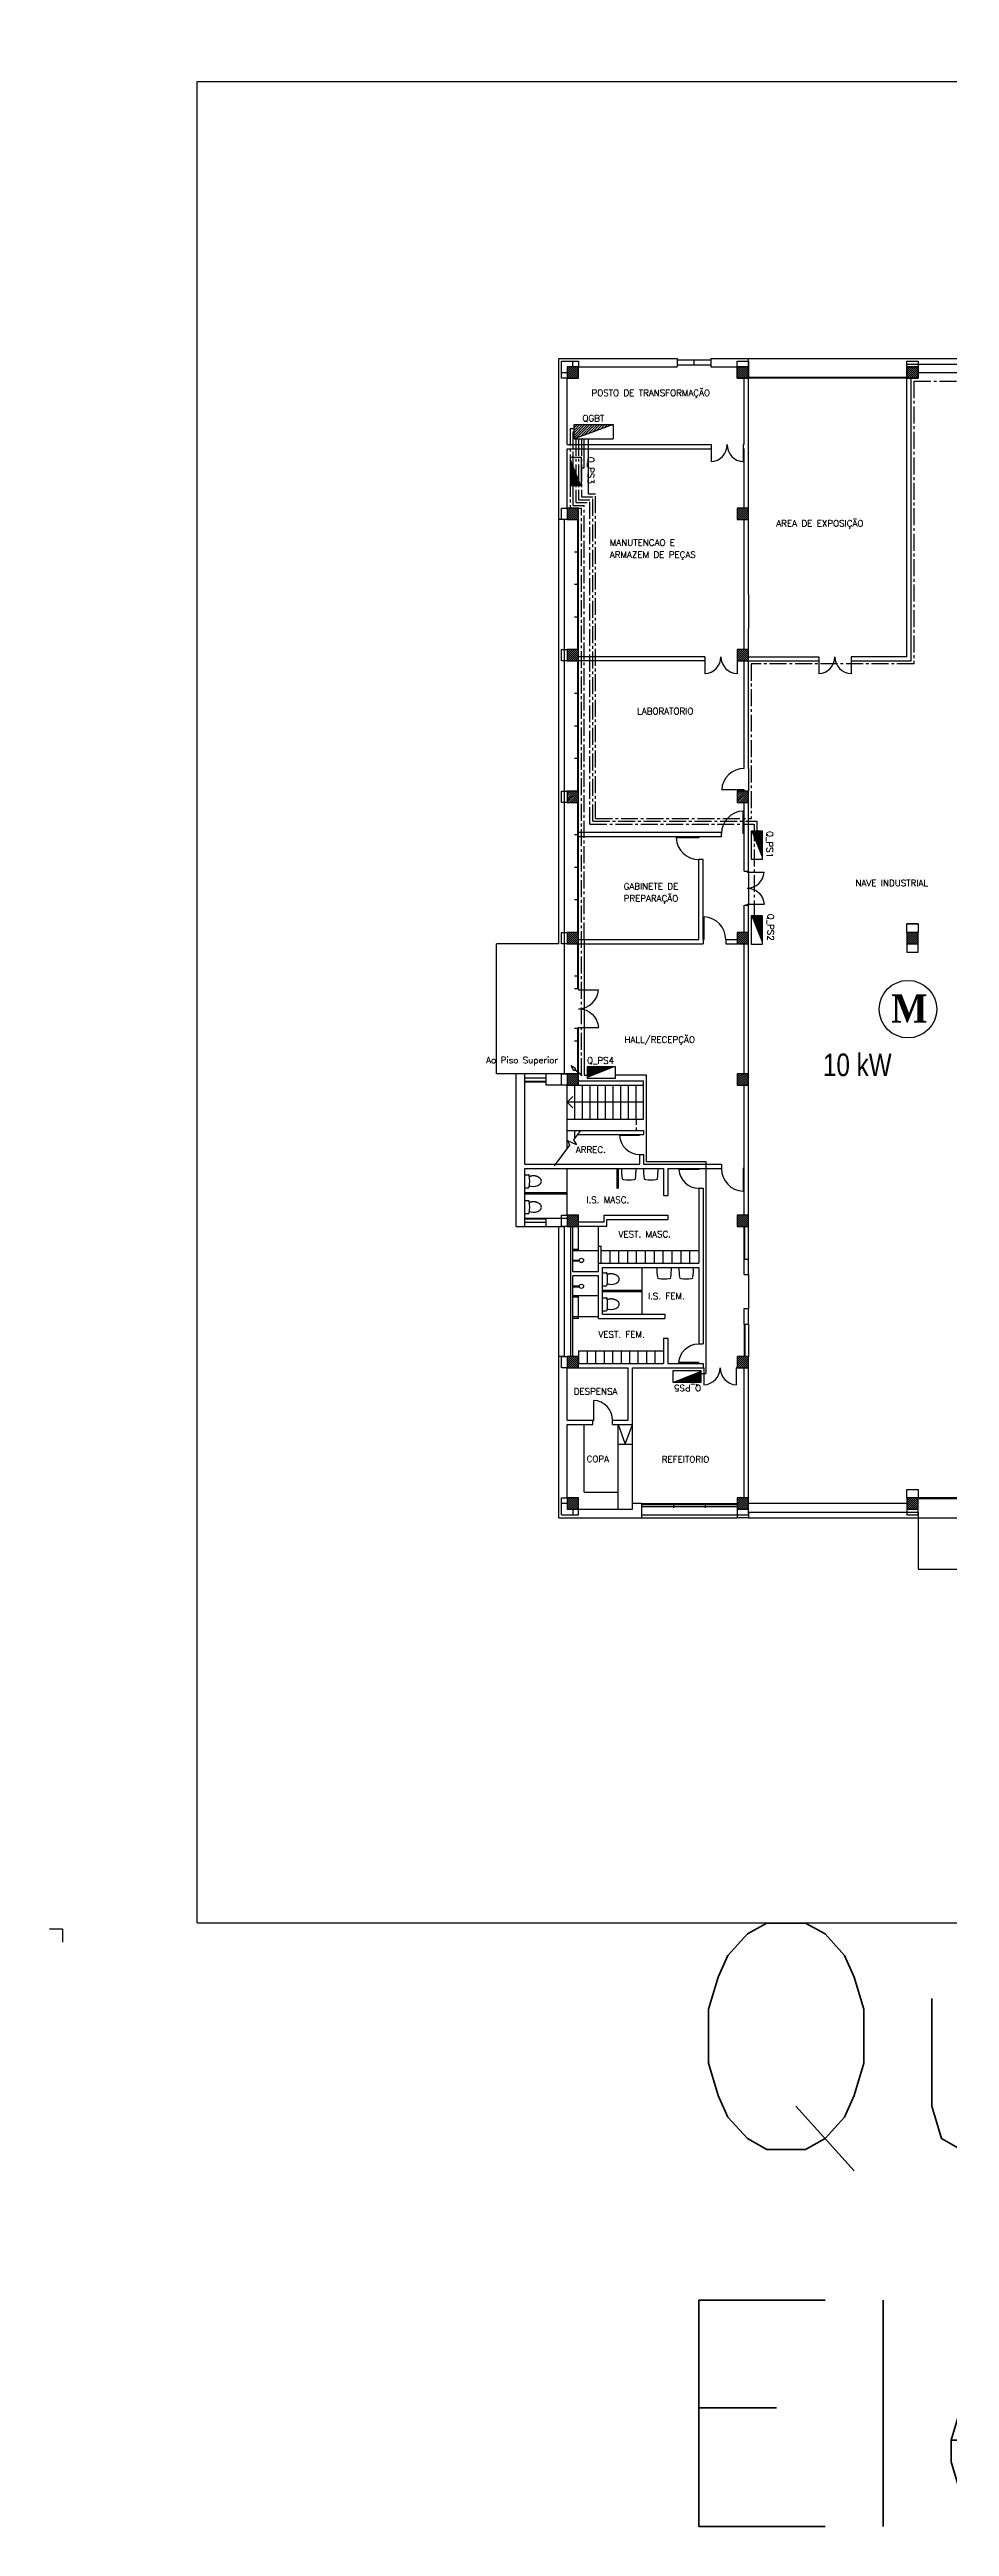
# Model space of a CAD drawing. Extents: x -8 to 729, y -363 to 534.
# Drawn here: x -8.1 to 23.7, y -23.3 to 64.3 of the extents above; entities that cross this region are included whole.
import ezdxf

# ---------------------------------------------------------------- set-up
doc = ezdxf.new("R2010")
doc.units = 0
doc.header["$LTSCALE"] = 0.8
doc.header["$MEASUREMENT"] = 0
for name, pattern in [('CENTER2', [1.125, 0.75, -0.125, 0.125, -0.125]), ('DASHED', [0.75, 0.5, -0.25]), ('HIDDEN', [0.375, 0.25, -0.125])]:
    doc.linetypes.add(name, pattern=pattern)
doc.layers.get('0').update_dxf_attribs({"color": 3, "linetype": 'CONTINUOUS'})
for name, color, linetype in [('0_Cx', 10, 'DASHED'), ('1', 7, 'CONTINUOUS'), ('Desenho base', 7, 'CONTINUOUS'), ('ilum', 2, 'CONTINUOUS'), ('Quadros', 170, 'CONTINUOUS')]:
    doc.layers.add(name, color=color, linetype=linetype)
doc.styles.add('ROMANS', font='romans', dxfattribs={"width": 0.9})
doc.styles.get("Standard").update_dxf_attribs({"font": 'ROMANS'})
doc.styles.add('TXP', font='txp')

# ---------------------------------------------------------------- blocks, each defined once
blk = doc.blocks.new('PE')
for p, q in [((0, 0), (5, 0)), ((5, 0), (5, 100))]:
    blk.add_line(p, q)
blk.add_arc((0, 0), 100, 0, 87.134)
blk = doc.blocks.new('PD')
for p, q in [((-5, 0), (-5, 100)), ((0, 0), (-5, 0))]:
    blk.add_line(p, q)
blk.add_arc((0, 0), 100, 92.866, 180)
blk = doc.blocks.new('*X0')
at = {"color": 0}
for p, q in [((15.8, 29.801), (16.199, 30.2)), ((15.8, 29.871), (16.129, 30.2)), ((15.8, 29.942), (16.058, 30.2)), ((15.8, 30.013), (15.987, 30.2)), ((15.8, 30.084), (15.916, 30.2)), ((15.8, 30.154), (15.846, 30.2)), ((15.87, 29.8), (16.2, 30.13)), ((15.941, 29.8), (16.2, 30.059)), ((16.011, 29.8), (16.2, 29.989)), ((16.082, 29.8), (16.2, 29.918)), ((16.153, 29.8), (16.2, 29.847))]:
    blk.add_line(p, q, dxfattribs=at)
blk = doc.blocks.new('quadro_electrico')
at = {"layer": '1'}
h = blk.add_hatch(dxfattribs=at)
h.set_pattern_fill('ANSI31', color=256, scale=0.5, style=0)
h.set_pattern_definition([(45, (-10.686716, -50.817083), (-0.044194174, 0.044194174), [])])
h.paths.add_polyline_path([(0, 0.509), (1.384, 0.509), (0, 0)])
for p, q in [((1.384, 0.509), (0, 0)), ((0, 0), (0, 0.509)), ((0, 0.509), (1.384, 0.509)), ((0, 0), (1.384, 0)), ((1.384, 0.509), (1.384, 0))]:
    blk.add_line(p, q, dxfattribs=at)
blk = doc.blocks.new('Folha A3')
at = {"color": 0}
for p, q in [((412, 289), (412, 293)), ((21, 288), (411, 288)), ((21, 1), (21, 288)), ((411, 288), (411, 1)), ((412, 289), (416, 289)), ((0, 0), (-2, 0)), ((0, 0), (0, -2)), ((21, 1), (411, 1)), ((231, 3), (231, 1))]:
    blk.add_line(p, q, dxfattribs=at)
blk = doc.blocks.new('QUAD')
for p, q in [((0, 0), (0, 0.4)), ((0, 0.4), (1, 0.4)), ((1, 0), (0, 0)), ((1, 0.4), (1, 0))]:
    blk.add_line(p, q)
blk.add_solid([(0, 0.4), (1, 0.4), (1, 0), (1, 0.4)])
blk = doc.blocks.new('CX')
at = {"layer": '0_Cx', "linetype": 'Continuous', "const_width": 0.625}
blk.add_lwpolyline([(-0.3125, 0, 1), (0.3125, 0, 1)], format="xyb", close=True, dxfattribs=at)

msp = doc.modelspace()

# ---------------------------------------------------------------- linework, layer by layer
at = {"layer": 'Desenho base'}
for p, q in [((9.877, 47.656), (9.877, 53.356)), ((9.877, 53.356), (14.058, 53.356)), ((9.977, 52.656), (9.977, 53.256)), ((9.977, 53.256), (10.577, 53.256)), ((9.977, 52.856), (10.177, 52.856)), ((10.177, 52.656), (9.977, 52.656)), ((10.177, 53.056), (10.177, 52.656)), ((10.577, 53.056), (10.177, 53.056)), ((10.177, 50.306), (10.177, 52.656)), ((10.177, 52.656), (10.577, 52.656)), ((10.377, 53.056), (10.377, 53.256)), ((10.577, 53.256), (10.577, 53.056)), ((10.577, 53.056), (14.058, 53.056)), ((10.577, 52.656), (10.577, 53.056)), ((14.058, 53.356), (14.058, 53.056)), ((15.25, 53.292), (14.058, 53.292)), ((15.25, 53.119), (14.058, 53.119)), ((14.654, 53.292), (14.654, 53.119)), ((15.25, 53.356), (15.25, 53.056)), ((15.25, 53.356), (16.577, 53.356)), ((15.25, 53.056), (16.177, 53.056)), ((16.577, 53.056), (16.177, 53.056)), ((16.177, 53.056), (16.177, 52.656)), ((16.177, 52.656), (16.577, 52.656)), ((16.427, 50.306), (16.427, 52.656)), ((16.577, 53.356), (52.177, 53.356)), ((16.577, 53.056), (16.577, 53.356)), ((16.577, 52.656), (16.577, 53.056)), ((22.177, 52.686), (16.577, 52.686)), ((22.177, 52.656), (16.577, 52.656)), ((16.577, 51.506), (16.577, 52.656)), ((22.177, 53.156), (52.177, 53.156)), ((22.177, 53.056), (22.177, 53.156)), ((22.577, 53.056), (22.177, 53.056)), ((22.177, 53.056), (22.177, 52.656)), ((22.177, 42.806), (22.177, 52.656)), ((22.327, 42.656), (22.327, 52.656)), ((22.577, 52.656), (22.577, 53.056)), ((22.577, 52.856), (28.177, 52.856)), ((10.177, 50.306), (15.257, 50.306)), ((10.177, 48.056), (10.177, 50.156)), ((10.177, 50.156), (15.257, 50.156)), ((15.257, 50.306), (15.257, 50.156)), ((16.397, 50.306), (16.397, 50.156)), ((16.427, 50.306), (16.397, 50.306)), ((16.427, 50.156), (16.397, 50.156)), ((16.427, 48.056), (16.427, 50.156)), ((16.577, 50.156), (16.577, 50.306)), ((16.577, 48.056), (16.577, 48.956)), ((9.877, 32.656), (9.877, 47.656)), ((10.077, 32.656), (10.077, 47.656)), ((10.547, 43.056), (10.547, 47.656)), ((10.577, 43.056), (10.577, 47.656)), ((16.577, 48.056), (16.177, 48.056)), ((16.177, 48.056), (16.177, 47.656)), ((16.177, 47.656), (16.577, 47.656)), ((16.427, 43.056), (16.427, 47.656)), ((16.577, 47.656), (16.577, 48.056)), ((16.577, 45.006), (16.577, 47.656)), ((10.577, 46.506), (10.428, 46.506)), ((10.577, 45.356), (10.428, 45.356)), ((10.577, 44.206), (10.428, 44.206)), ((16.577, 43.056), (16.577, 43.806)), ((10.577, 43.056), (10.177, 43.056)), ((10.177, 43.056), (10.177, 42.656)), ((16.177, 43.056), (16.177, 42.656)), ((10.177, 42.656), (10.577, 42.656)), ((10.547, 38.056), (10.547, 42.656)), ((10.577, 38.056), (10.577, 42.656)), ((15.038, 42.806), (15.038, 42.656)), ((16.177, 42.806), (16.178, 42.656)), ((16.177, 42.656), (16.577, 42.656)), ((16.427, 38.856), (16.427, 42.656)), ((16.577, 42.806), (19.033, 42.807)), ((16.577, 38.856), (16.577, 42.656)), ((16.577, 42.656), (19.063, 42.656)), ((19.063, 42.807), (19.063, 42.208)), ((20.203, 42.656), (22.327, 42.656)), ((22.177, 42.806), (20.233, 42.807)), ((10.577, 41.506), (10.428, 41.506)), ((10.577, 40.356), (10.428, 40.356)), ((10.577, 39.206), (10.428, 39.206)), ((16.577, 38.856), (16.577, 38.056)), ((10.577, 38.056), (10.177, 38.056)), ((10.177, 37.656), (10.577, 37.656)), ((10.547, 33.056), (10.547, 37.656)), ((10.577, 33.056), (10.577, 37.656)), ((16.427, 36.436), (16.427, 37.656)), ((16.577, 35.221), (16.577, 37.656)), ((15.627, 36.436), (15.627, 36.586)), ((16.427, 35.221), (16.427, 36.436)), ((10.577, 35.356), (10.428, 35.356)), ((16.427, 35.221), (16.577, 35.221)), ((16.577, 35.221), (16.577, 34.021)), ((10.577, 34.206), (10.428, 34.206)), ((16.427, 34.021), (16.577, 34.021)), ((16.427, 33.056), (16.427, 34.021)), ((16.577, 33.056), (16.577, 34.021)), ((22.577, 33.356), (22.177, 33.356)), ((22.177, 33.356), (22.177, 33.356)), ((7.677, 28.056), (7.677, 32.656)), ((10.177, 32.656), (10.077, 32.656)), ((10.077, 28.056), (10.077, 32.656)), ((10.577, 33.056), (10.177, 33.056)), ((10.177, 32.656), (10.577, 32.656)), ((10.547, 31.056), (10.547, 32.656)), ((10.577, 32.806), (14.827, 32.806)), ((10.577, 31.056), (10.577, 32.656)), ((10.577, 32.656), (14.977, 32.656)), ((14.977, 32.806), (14.977, 32.656)), ((15.777, 32.806), (16.177, 32.806)), ((15.777, 32.656), (16.177, 32.656)), ((16.427, 28.056), (16.427, 32.656)), ((16.577, 28.056), (16.577, 32.656)), ((22.577, 33.056), (22.177, 33.056)), ((22.177, 33.056), (22.177, 32.656)), ((22.177, 32.656), (22.577, 32.656)), ((22.577, 32.656), (22.577, 33.056)), ((10.577, 31.506), (10.428, 31.506)), ((10.577, 31.056), (10.428, 31.056)), ((10.577, 29.656), (10.428, 29.656)), ((10.577, 29.206), (10.428, 29.206)), ((10.547, 28.056), (10.547, 29.656)), ((10.577, 28.056), (10.577, 29.656)), ((8.377, 28.056), (7.677, 28.056)), ((8.677, 28.056), (8.377, 28.056)), ((8.377, 22.656), (8.377, 28.056)), ((9.427, 28.056), (8.677, 28.056)), ((8.677, 24.856), (8.677, 28.056)), ((9.427, 27.656), (9.427, 28.056)), ((10.177, 28.056), (9.427, 28.056)), ((10.577, 28.056), (10.177, 28.056)), ((10.177, 28.056), (10.177, 27.656)), ((10.577, 27.656), (10.577, 28.056)), ((16.177, 28.056), (16.177, 27.656)), ((16.577, 27.656), (16.577, 28.056)), ((9.427, 27.906), (8.677, 27.906)), ((9.427, 27.786), (8.677, 27.786)), ((9.427, 27.756), (8.677, 27.756)), ((10.177, 27.656), (9.427, 27.656)), ((10.177, 26.456), (10.177, 27.656)), ((10.177, 27.656), (10.577, 27.656)), ((10.177, 27.056), (10.377, 27.256)), ((10.447, 26.456), (10.447, 27.656)), ((10.577, 27.806), (12.877, 27.806)), ((10.577, 27.656), (12.877, 27.656)), ((10.717, 26.456), (10.717, 27.656)), ((10.987, 26.456), (10.987, 27.656)), ((11.257, 26.456), (11.257, 27.656)), ((11.527, 26.456), (11.527, 27.656)), ((11.797, 26.456), (11.797, 27.656)), ((12.067, 26.456), (12.067, 27.656)), ((12.337, 26.456), (12.337, 27.656)), ((12.607, 26.456), (12.607, 27.656)), ((12.877, 26.456), (12.877, 27.656)), ((16.177, 27.656), (16.577, 27.656)), ((16.427, 23.056), (16.427, 27.656)), ((16.577, 23.056), (16.577, 27.656)), ((10.177, 27.056), (10.377, 26.856)), ((12.877, 27.056), (10.177, 27.056)), ((10.177, 26.056), (10.177, 26.456)), ((10.177, 26.456), (12.877, 26.456)), ((10.256, 25.532), (9.717, 24.806)), ((10.177, 26.056), (10.646, 26.056)), ((10.199, 25.687), (10.256, 25.532)), ((10.502, 25.539), (10.199, 25.687)), ((10.646, 26.056), (10.393, 25.716)), ((10.393, 25.716), (10.502, 25.539)), ((10.534, 25.906), (12.877, 25.906)), ((10.646, 26.056), (12.877, 26.056)), ((12.877, 26.056), (12.877, 25.906)), ((8.677, 24.856), (12.727, 24.856)), ((8.677, 22.656), (8.677, 24.706)), ((8.677, 24.706), (13.577, 24.706)), ((10.177, 23.056), (10.177, 24.706)), ((11.927, 24.706), (11.927, 24.006)), ((11.977, 24.706), (11.977, 24.006)), ((12.727, 25.206), (12.877, 25.206)), ((12.727, 25.206), (12.727, 24.856)), ((12.877, 25.206), (12.877, 24.856)), ((12.877, 24.856), (15.627, 24.856)), ((13.577, 24.706), (13.577, 23.756)), ((13.727, 24.706), (15.627, 24.706)), ((13.727, 24.706), (13.727, 23.756)), ((15.627, 24.856), (15.627, 24.706)), ((8.677, 23.856), (10.177, 23.856)), ((8.677, 23.806), (10.177, 23.806)), ((11.927, 24.006), (11.977, 24.006)), ((13.577, 23.756), (13.727, 23.756)), ((14.827, 24.006), (14.827, 21.356)), ((14.977, 24.006), (14.977, 18.506)), ((8.677, 22.956), (9.427, 22.956)), ((8.677, 22.926), (9.427, 22.926)), ((8.677, 22.806), (9.427, 22.806)), ((9.427, 22.956), (10.177, 22.956)), ((9.427, 22.656), (9.427, 22.956)), ((10.577, 23.056), (10.177, 23.056)), ((10.177, 23.056), (10.177, 22.656)), ((10.577, 22.656), (10.577, 23.056)), ((11.477, 22.806), (10.577, 22.806)), ((11.477, 23.056), (13.727, 23.056)), ((11.477, 22.806), (11.477, 23.056)), ((11.577, 22.656), (11.577, 22.906)), ((11.577, 22.906), (13.727, 22.906)), ((16.577, 23.056), (16.177, 23.056)), ((16.177, 23.056), (16.177, 22.656)), ((16.577, 22.656), (16.577, 23.056)), ((8.377, 22.656), (8.677, 22.656)), ((8.677, 22.656), (9.427, 22.656)), ((9.427, 22.656), (10.077, 22.656)), ((9.877, 18.056), (9.877, 22.656)), ((10.077, 18.056), (10.077, 22.656)), ((10.177, 22.656), (10.577, 22.656)), ((10.308, 18.056), (10.308, 22.656)), ((10.377, 21.056), (10.377, 22.656)), ((10.577, 21.806), (10.577, 22.656)), ((11.577, 22.656), (10.577, 22.656)), ((11.277, 21.956), (11.277, 22.656)), ((11.277, 21.956), (11.377, 21.956)), ((11.277, 21.356), (11.277, 21.956)), ((11.377, 21.356), (11.377, 21.956)), ((16.177, 22.656), (16.577, 22.656)), ((16.427, 21.506), (16.427, 22.656)), ((16.457, 21.506), (16.457, 22.656)), ((16.577, 21.506), (16.577, 22.656)), ((10.377, 21.856), (10.577, 21.856)), ((10.377, 21.806), (10.577, 21.806)), ((10.377, 21.471), (10.604, 21.471)), ((10.377, 21.441), (10.604, 21.441)), ((11.277, 21.056), (10.377, 21.056)), ((10.577, 21.806), (11.277, 21.806)), ((11.277, 21.056), (11.277, 21.356)), ((11.277, 21.356), (14.827, 21.356)), ((11.377, 21.806), (14.827, 21.806)), ((11.427, 19.556), (11.427, 21.206)), ((11.427, 21.206), (14.827, 21.206)), ((11.69, 21.356), (11.69, 21.806)), ((12.004, 21.356), (12.004, 21.806)), ((12.317, 21.356), (12.317, 21.806)), ((12.63, 21.356), (12.63, 21.806)), ((12.827, 19.556), (12.827, 21.206)), ((12.944, 21.356), (12.944, 21.806)), ((13.257, 21.356), (13.257, 21.806)), ((13.57, 21.356), (13.57, 21.806)), ((13.883, 21.356), (13.883, 21.806)), ((14.197, 21.356), (14.197, 21.806)), ((14.51, 21.356), (14.51, 21.806)), ((14.827, 21.206), (14.827, 18.506)), ((16.427, 20.956), (16.427, 21.506)), ((16.427, 21.506), (16.577, 21.506)), ((16.577, 20.956), (16.577, 21.506)), ((11.277, 20.906), (10.377, 20.906)), ((10.377, 18.056), (10.377, 20.906)), ((10.377, 20.556), (10.604, 20.556)), ((10.377, 20.526), (10.604, 20.526)), ((11.277, 20.206), (10.377, 20.206)), ((10.577, 20.156), (10.377, 20.156)), ((10.577, 19.406), (10.577, 20.206)), ((11.277, 19.406), (11.277, 20.906)), ((11.427, 20.406), (12.827, 20.406)), ((11.427, 20.356), (12.827, 20.356)), ((16.427, 20.956), (16.577, 20.956)), ((16.577, 20.956), (16.577, 19.756)), ((11.277, 19.456), (10.377, 19.456)), ((10.577, 19.406), (10.377, 19.406)), ((11.277, 19.406), (13.627, 19.406)), ((11.427, 19.556), (13.627, 19.556)), ((13.627, 19.556), (13.627, 19.406)), ((16.427, 19.756), (16.577, 19.756)), ((16.427, 19.206), (16.427, 19.756)), ((16.577, 19.206), (16.577, 19.756)), ((13.577, 18.706), (13.577, 17.806)), ((13.727, 18.706), (13.727, 17.806)), ((14.827, 18.506), (14.977, 18.506)), ((16.427, 19.206), (16.577, 19.206)), ((16.427, 19.206), (16.427, 18.056)), ((16.457, 19.206), (16.457, 18.056)), ((16.577, 19.206), (16.577, 18.056)), ((10.077, 18.056), (9.877, 18.056)), ((9.877, 12.356), (9.877, 18.056)), ((10.577, 18.056), (10.177, 18.056)), ((10.177, 18.056), (10.177, 17.656)), ((10.177, 15.806), (10.177, 17.656)), ((10.177, 17.656), (10.577, 17.656)), ((10.577, 18.256), (10.577, 17.806)), ((10.577, 18.256), (13.577, 18.256)), ((10.577, 17.656), (10.577, 18.056)), ((10.577, 17.806), (13.577, 17.806)), ((10.577, 17.656), (12.327, 17.656)), ((10.877, 18.256), (10.877, 17.806)), ((11.177, 18.256), (11.177, 17.806)), ((11.477, 18.256), (11.477, 17.806)), ((11.777, 18.256), (11.777, 17.806)), ((12.077, 18.256), (12.077, 17.806)), ((12.327, 15.806), (12.327, 17.656)), ((12.377, 18.256), (12.377, 17.806)), ((12.477, 17.656), (14.977, 17.656)), ((12.477, 15.656), (12.477, 17.656)), ((12.677, 18.256), (12.677, 17.806)), ((12.977, 18.256), (12.977, 17.806)), ((13.277, 18.256), (13.277, 17.806)), ((13.727, 17.806), (14.977, 17.806)), ((14.977, 17.806), (14.977, 17.656)), ((16.577, 18.056), (16.177, 18.056)), ((16.177, 18.056), (16.177, 17.656)), ((16.177, 17.656), (16.577, 17.656)), ((16.427, 13.056), (16.427, 17.656)), ((16.577, 17.656), (16.577, 18.056)), ((16.577, 13.056), (16.577, 17.656)), ((10.177, 15.806), (11.077, 15.806)), ((11.077, 15.656), (11.077, 15.806)), ((11.777, 15.806), (12.327, 15.806)), ((11.777, 15.656), (11.777, 15.806)), ((10.177, 15.656), (11.077, 15.656)), ((10.177, 13.056), (10.177, 15.656)), ((10.777, 13.256), (10.777, 15.656)), ((11.777, 15.656), (12.477, 15.656)), ((11.977, 15.656), (12.227, 14.956)), ((11.977, 12.656), (11.977, 15.656)), ((11.977, 14.956), (12.477, 14.956)), ((12.227, 14.956), (12.477, 15.656)), ((12.477, 12.856), (12.477, 15.656)), ((10.777, 13.256), (11.977, 13.256)), ((9.877, 12.356), (12.802, 12.356)), ((9.977, 13.056), (10.177, 13.056)), ((9.977, 12.456), (9.977, 13.056)), ((10.177, 12.856), (9.977, 12.856)), ((9.977, 12.456), (10.577, 12.456)), ((10.577, 13.056), (10.177, 13.056)), ((10.177, 13.056), (10.177, 12.656)), ((10.177, 12.656), (10.577, 12.656)), ((10.377, 12.656), (10.377, 12.456)), ((10.577, 12.656), (10.577, 13.056)), ((10.577, 12.656), (12.477, 12.656)), ((10.577, 12.456), (10.577, 12.656)), ((12.802, 12.856), (12.477, 12.856)), ((12.477, 12.656), (12.477, 12.856)), ((12.802, 12.856), (16.177, 12.856)), ((12.802, 12.856), (12.802, 12.356)), ((12.802, 12.826), (16.177, 12.826)), ((12.802, 12.756), (16.177, 12.756)), ((12.802, 12.456), (16.177, 12.456)), ((12.802, 12.356), (16.177, 12.356)), ((16.177, 13.056), (16.177, 12.656)), ((16.177, 12.656), (16.177, 12.356)), ((16.177, 12.656), (16.577, 12.656)), ((16.577, 12.356), (16.177, 12.356)), ((22.177, 12.856), (16.577, 12.856)), ((16.577, 12.556), (22.577, 12.556)), ((16.577, 12.356), (52.177, 12.356)), ((22.577, 13.056), (22.177, 13.056)), ((22.177, 13.056), (22.177, 12.656)), ((22.177, 12.656), (22.577, 12.656)), ((28.177, 13.056), (22.577, 13.056)), ((22.577, 12.656), (22.577, 13.056)), ((28.177, 13.026), (22.577, 13.026)), ((22.577, 12.556), (22.577, 12.656)), ((22.577, 12.556), (22.577, 10.556)), ((28.177, 10.526), (22.577, 10.526))]:
    msp.add_line(p, q, dxfattribs=at)
at = {"layer": 'Desenho base', "color": 7}
for p, q in [((22.177, 52.656), (22.577, 52.656)), ((10.177, 47.656), (9.877, 47.656)), ((10.577, 48.056), (10.177, 48.056)), ((10.177, 48.056), (10.177, 47.656)), ((10.177, 47.656), (10.577, 47.656)), ((10.577, 47.656), (10.577, 48.056)), ((16.577, 45.006), (16.577, 43.806)), ((16.427, 43.056), (16.427, 43.806)), ((10.577, 42.656), (10.577, 43.056)), ((16.577, 43.056), (16.177, 43.056)), ((16.577, 42.656), (16.577, 43.056)), ((10.177, 38.056), (10.177, 37.656)), ((10.577, 37.656), (10.577, 38.056)), ((16.577, 38.056), (16.177, 38.056)), ((16.177, 38.056), (16.177, 37.656)), ((16.577, 37.656), (16.577, 38.056)), ((16.177, 37.656), (16.577, 37.656)), ((10.577, 36.506), (10.428, 36.506)), ((9.877, 32.656), (7.677, 32.656)), ((10.177, 33.056), (10.177, 32.656)), ((10.577, 32.656), (10.577, 33.056)), ((15.777, 32.806), (15.777, 32.656)), ((16.577, 33.056), (16.177, 33.056)), ((16.177, 33.056), (16.177, 32.656)), ((16.177, 32.656), (16.577, 32.656)), ((16.577, 32.656), (16.577, 33.056)), ((16.577, 28.056), (16.177, 28.056)), ((12.877, 27.656), (12.877, 27.806)), ((14.827, 24.006), (14.977, 24.006)), ((13.727, 23.056), (13.727, 22.906)), ((13.577, 18.706), (13.727, 18.706)), ((13.927, 12.856), (13.927, 12.706)), ((15.052, 12.856), (15.052, 12.706)), ((16.577, 13.056), (16.177, 13.056)), ((16.577, 12.656), (16.577, 13.056)), ((16.577, 12.556), (16.577, 12.356))]:
    msp.add_line(p, q, dxfattribs=at)
at = {"layer": 'Desenho base', "linetype": 'Continuous'}
for p, q in [((16.577, 50.306), (16.577, 51.506)), ((16.577, 48.956), (16.577, 50.156)), ((15.038, 42.806), (10.577, 42.806)), ((15.038, 42.656), (10.577, 42.656)), ((15.627, 36.586), (10.577, 36.586)), ((14.827, 36.436), (10.577, 36.436)), ((15.627, 36.436), (14.827, 36.436)), ((14.827, 32.806), (14.827, 35.636)), ((14.977, 32.806), (14.977, 35.636)), ((10.177, 25.425), (10.177, 26.056)), ((10.447, 25.788), (10.447, 26.056)), ((8.677, 24.489), (8.805, 24.489)), ((8.677, 24.029), (8.805, 24.029)), ((8.845, 24.421), (8.841, 24.419)), ((8.842, 24.099), (8.881, 24.087)), ((8.857, 24.425), (8.845, 24.421)), ((8.868, 24.429), (8.857, 24.425)), ((8.879, 24.432), (8.868, 24.429)), ((8.891, 24.435), (8.879, 24.432)), ((8.902, 24.438), (8.891, 24.435)), ((8.914, 24.44), (8.902, 24.438)), ((8.926, 24.442), (8.914, 24.44)), ((8.937, 24.444), (8.926, 24.442)), ((8.949, 24.445), (8.937, 24.444)), ((8.961, 24.446), (8.949, 24.445)), ((8.973, 24.447), (8.961, 24.446)), ((8.985, 24.447), (8.973, 24.447)), ((8.997, 24.447), (8.985, 24.447)), ((9.009, 24.446), (8.997, 24.447)), ((9.021, 24.445), (9.009, 24.446)), ((9.032, 24.443), (9.021, 24.445)), ((9.044, 24.442), (9.032, 24.443)), ((9.056, 24.439), (9.044, 24.442)), ((9.067, 24.437), (9.056, 24.439)), ((9.079, 24.434), (9.067, 24.437)), ((9.09, 24.431), (9.079, 24.434)), ((9.102, 24.427), (9.09, 24.431)), ((9.113, 24.423), (9.102, 24.427)), ((9.124, 24.418), (9.113, 24.423)), ((9.135, 24.414), (9.124, 24.418)), ((9.146, 24.409), (9.135, 24.414)), ((9.156, 24.403), (9.146, 24.409)), ((9.167, 24.397), (9.156, 24.403)), ((9.177, 24.391), (9.167, 24.397)), ((9.187, 24.385), (9.177, 24.391)), ((9.196, 24.378), (9.187, 24.385)), ((9.206, 24.371), (9.196, 24.378)), ((9.215, 24.363), (9.206, 24.371)), ((8.677, 23.572), (8.805, 23.572)), ((8.677, 23.112), (8.805, 23.112)), ((8.845, 23.504), (8.841, 23.502)), ((8.842, 23.183), (8.881, 23.171)), ((8.857, 23.508), (8.845, 23.504)), ((8.868, 23.512), (8.857, 23.508)), ((8.879, 23.516), (8.868, 23.512)), ((8.891, 23.519), (8.879, 23.516)), ((8.902, 23.521), (8.891, 23.519)), ((8.914, 23.524), (8.902, 23.521)), ((8.926, 23.526), (8.914, 23.524)), ((8.937, 23.527), (8.926, 23.526)), ((8.949, 23.529), (8.937, 23.527)), ((8.961, 23.53), (8.949, 23.529)), ((8.973, 23.53), (8.961, 23.53)), ((8.985, 23.53), (8.973, 23.53)), ((8.997, 23.53), (8.985, 23.53)), ((9.009, 23.529), (8.997, 23.53)), ((9.021, 23.528), (9.009, 23.529)), ((9.032, 23.527), (9.021, 23.528)), ((9.044, 23.525), (9.032, 23.527)), ((9.056, 23.523), (9.044, 23.525)), ((9.067, 23.52), (9.056, 23.523)), ((9.079, 23.517), (9.067, 23.52)), ((9.09, 23.514), (9.079, 23.517)), ((9.102, 23.51), (9.09, 23.514)), ((9.113, 23.506), (9.102, 23.51)), ((9.124, 23.502), (9.113, 23.506)), ((9.135, 23.497), (9.124, 23.502)), ((9.146, 23.492), (9.135, 23.497)), ((9.156, 23.486), (9.146, 23.492)), ((9.167, 23.481), (9.156, 23.486)), ((9.177, 23.475), (9.167, 23.481)), ((9.187, 23.468), (9.177, 23.475)), ((9.196, 23.461), (9.187, 23.468)), ((9.206, 23.454), (9.196, 23.461)), ((9.215, 23.447), (9.206, 23.454)), ((11.427, 21.023), (11.555, 21.023)), ((11.427, 20.563), (11.555, 20.563)), ((11.595, 20.955), (11.591, 20.953)), ((11.592, 20.634), (11.631, 20.622)), ((11.607, 20.959), (11.595, 20.955)), ((11.618, 20.963), (11.607, 20.959)), ((11.629, 20.966), (11.618, 20.963)), ((11.641, 20.97), (11.629, 20.966)), ((11.652, 20.972), (11.641, 20.97)), ((11.664, 20.975), (11.652, 20.972)), ((11.676, 20.977), (11.664, 20.975)), ((11.687, 20.978), (11.676, 20.977)), ((11.699, 20.98), (11.687, 20.978)), ((11.711, 20.981), (11.699, 20.98)), ((11.723, 20.981), (11.711, 20.981)), ((11.735, 20.981), (11.723, 20.981)), ((11.747, 20.981), (11.735, 20.981)), ((11.759, 20.98), (11.747, 20.981)), ((11.771, 20.979), (11.759, 20.98)), ((11.782, 20.978), (11.771, 20.979)), ((11.794, 20.976), (11.782, 20.978)), ((11.806, 20.974), (11.794, 20.976)), ((11.817, 20.971), (11.806, 20.974)), ((11.829, 20.968), (11.817, 20.971)), ((11.84, 20.965), (11.829, 20.968)), ((11.852, 20.961), (11.84, 20.965)), ((11.863, 20.957), (11.852, 20.961)), ((11.874, 20.953), (11.863, 20.957)), ((11.885, 20.948), (11.874, 20.953)), ((11.896, 20.943), (11.885, 20.948)), ((11.906, 20.937), (11.896, 20.943)), ((11.917, 20.932), (11.906, 20.937)), ((11.927, 20.925), (11.917, 20.932)), ((11.937, 20.919), (11.927, 20.925)), ((11.946, 20.912), (11.937, 20.919)), ((11.956, 20.905), (11.946, 20.912)), ((11.965, 20.898), (11.956, 20.905)), ((11.427, 20.135), (11.555, 20.135)), ((11.427, 19.675), (11.555, 19.675)), ((11.595, 20.067), (11.591, 20.065)), ((11.592, 19.746), (11.631, 19.734)), ((11.607, 20.071), (11.595, 20.067)), ((11.618, 20.075), (11.607, 20.071)), ((11.629, 20.078), (11.618, 20.075)), ((11.641, 20.082), (11.629, 20.078)), ((11.652, 20.084), (11.641, 20.082)), ((11.664, 20.087), (11.652, 20.084)), ((11.676, 20.089), (11.664, 20.087)), ((11.687, 20.09), (11.676, 20.089)), ((11.699, 20.092), (11.687, 20.09)), ((11.711, 20.093), (11.699, 20.092)), ((11.723, 20.093), (11.711, 20.093)), ((11.735, 20.093), (11.723, 20.093)), ((11.747, 20.093), (11.735, 20.093)), ((11.759, 20.092), (11.747, 20.093)), ((11.771, 20.091), (11.759, 20.092)), ((11.782, 20.09), (11.771, 20.091)), ((11.794, 20.088), (11.782, 20.09)), ((11.806, 20.086), (11.794, 20.088)), ((11.817, 20.083), (11.806, 20.086)), ((11.829, 20.08), (11.817, 20.083)), ((11.84, 20.077), (11.829, 20.08)), ((11.852, 20.073), (11.84, 20.077)), ((11.863, 20.069), (11.852, 20.073)), ((11.874, 20.065), (11.863, 20.069)), ((11.885, 20.06), (11.874, 20.065)), ((11.896, 20.055), (11.885, 20.06)), ((11.906, 20.049), (11.896, 20.055)), ((11.917, 20.044), (11.906, 20.049)), ((11.927, 20.037), (11.917, 20.044)), ((11.937, 20.031), (11.927, 20.037)), ((11.946, 20.024), (11.937, 20.031)), ((11.956, 20.017), (11.946, 20.024)), ((11.965, 20.01), (11.956, 20.017))]:
    msp.add_line(p, q, dxfattribs=at)
at = {"layer": 'Desenho base', "color": 7, "linetype": 'Continuous'}
msp.add_line((14.977, 35.636), (14.827, 35.636), dxfattribs=at)
at = {"layer": 'Desenho base', "linetype": 'HIDDEN'}
msp.add_line((12.607, 26.456), (12.607, 26.056), dxfattribs=at)
at = {"layer": 'Desenho base'}
for points in [[(10.177, 52.656), (10.577, 52.656), (10.577, 53.056), (10.177, 53.056)], [(16.177, 53.056), (16.577, 53.056), (16.577, 52.656), (16.177, 52.656)], [(22.177, 53.056), (22.577, 53.056), (22.577, 52.656), (22.177, 52.656)], [(16.177, 47.656), (16.577, 47.656), (16.577, 48.056), (16.177, 48.056)], [(10.177, 42.656), (10.577, 42.656), (10.577, 43.056), (10.177, 43.056)], [(16.177, 42.656), (16.577, 42.656), (16.577, 43.056), (16.177, 43.056)], [(10.177, 37.656), (10.577, 37.656), (10.577, 38.056), (10.177, 38.056)], [(16.177, 37.656), (16.577, 37.656), (16.577, 38.056), (16.177, 38.056)], [(10.177, 32.656), (10.577, 32.656), (10.577, 33.056), (10.177, 33.056)], [(16.177, 32.656), (16.577, 32.656), (16.577, 33.056), (16.177, 33.056)], [(22.177, 32.656), (22.577, 32.656), (22.577, 33.056), (22.177, 33.056)], [(10.177, 27.656), (10.577, 27.656), (10.577, 28.056), (10.177, 28.056)], [(16.177, 27.656), (16.577, 27.656), (16.577, 28.056), (16.177, 28.056)], [(10.177, 22.656), (10.577, 22.656), (10.577, 23.056), (10.177, 23.056)], [(16.177, 22.656), (16.577, 22.656), (16.577, 23.056), (16.177, 23.056)], [(10.177, 17.656), (10.577, 17.656), (10.577, 18.056), (10.177, 18.056)], [(16.177, 17.656), (16.577, 17.656), (16.577, 18.056), (16.177, 18.056)], [(10.177, 12.656), (10.577, 12.656), (10.577, 13.056), (10.177, 13.056)], [(16.177, 12.656), (16.577, 12.656), (16.577, 13.056), (16.177, 13.056)], [(22.177, 12.656), (22.577, 12.656), (22.577, 13.056), (22.177, 13.056)]]:
    msp.add_lwpolyline(points, close=True, dxfattribs=at)
for points in [[(16.177, 53.056), (16.177, 53.256), (16.577, 53.256), (16.577, 53.056)], [(22.177, 53.056), (22.177, 53.256), (22.577, 53.256), (22.577, 53.056)], [(10.177, 47.656), (9.977, 47.656), (9.977, 48.056), (10.177, 48.056)], [(10.177, 42.656), (9.977, 42.656), (9.977, 43.056), (10.177, 43.056)], [(10.177, 37.656), (9.977, 37.656), (9.977, 38.056), (10.177, 38.056)], [(22.177, 33.056), (22.177, 33.356), (22.577, 33.356), (22.577, 33.056)], [(10.177, 32.656), (9.977, 32.656), (9.977, 33.056), (10.177, 33.056)], [(22.177, 32.656), (22.177, 32.356), (22.577, 32.356), (22.577, 32.656)], [(10.177, 27.656), (9.977, 27.656), (9.977, 28.056), (10.177, 28.056)], [(10.177, 22.656), (9.977, 22.656), (9.977, 23.056), (10.177, 23.056)], [(10.177, 17.656), (9.977, 17.656), (9.977, 18.056), (10.177, 18.056)], [(22.177, 13.056), (22.177, 13.356), (22.577, 13.356), (22.577, 13.056)], [(16.177, 12.656), (16.177, 12.456), (16.577, 12.456), (16.577, 12.656)], [(22.177, 12.656), (22.177, 12.456), (22.577, 12.456), (22.577, 12.656)]]:
    msp.add_lwpolyline(points, dxfattribs=at)
at = {"layer": 'Desenho base', "color": 7}
msp.add_lwpolyline([(10.177, 47.656), (10.577, 47.656), (10.577, 48.056), (10.177, 48.056)], close=True, dxfattribs=at)
at = {"layer": 'Desenho base'}
for centre, radius in [((22.212, 30.342), 1.017), ((10.677, 21.456), 0.075), ((10.677, 20.541), 0.075)]:
    msp.add_circle(centre, radius, dxfattribs=at)
at = {"layer": 'Desenho base', "linetype": 'Continuous'}
for centre, radius, start, end in [((14.491, 24.706), 2.4, 180, 188.3281), ((10.211, 24.706), 2.4, 351.6718, 0), ((15.27, 24.706), 2.4, 180, 188.3281), ((10.99, 24.706), 2.4, 351.6718, 0), ((8.805, 24.459), 0.03, 9.8919, 90), ((8.805, 24.059), 0.03, 270, 350.207), ((7.652, 24.258), 1.2, 350.2069, 9.8919), ((8.983, 24.441), 0.368, 253.7367, 309.0617), ((9.13, 24.26), 0.134, 309.06174, 50.66729), ((12.164, 24.365), 0.048, 188.3282, 263.0723), ((12.351, 25.906), 1.6, 263.0723, 276.9277), ((12.538, 24.365), 0.048, 276.9277, 351.6718), ((12.943, 24.365), 0.048, 188.3282, 263.0723), ((13.13, 25.906), 1.6, 263.0723, 276.9277), ((13.317, 24.365), 0.048, 276.9277, 351.6718), ((8.805, 23.542), 0.03, 9.8919, 90), ((8.805, 23.142), 0.03, 270, 350.207), ((7.652, 23.341), 1.2, 350.2069, 9.8919), ((8.983, 23.525), 0.368, 253.7367, 309.0617), ((9.13, 23.343), 0.134, 309.06174, 50.66729), ((15.741, 21.206), 2.4, 180, 188.3281), ((11.461, 21.206), 2.4, 351.6718, 0), ((16.52, 21.206), 2.4, 180, 188.3281), ((11.555, 20.993), 0.03, 9.8919, 90), ((11.555, 20.593), 0.03, 270, 350.207), ((10.402, 20.792), 1.2, 350.2069, 9.8919), ((11.733, 20.976), 0.368, 253.7367, 309.0617), ((11.88, 20.794), 0.134, 309.06174, 50.66729), ((13.414, 20.865), 0.048, 188.3282, 263.0723), ((13.601, 22.406), 1.6, 263.0723, 276.9277), ((13.788, 20.865), 0.048, 276.9277, 351.6718), ((14.193, 20.865), 0.048, 188.3282, 263.0723), ((14.38, 22.406), 1.6, 263.0723, 276.9277), ((11.555, 20.105), 0.03, 9.8919, 90), ((11.555, 19.705), 0.03, 270, 350.207), ((10.402, 19.904), 1.2, 350.2069, 9.8919), ((11.733, 20.088), 0.368, 253.7367, 309.0617), ((11.88, 19.906), 0.134, 309.06174, 50.66729)]:
    msp.add_arc(centre, radius, start, end, dxfattribs=at)
at = {"layer": 'Desenho base', "color": 7, "linetype": 'Continuous'}
for centre, radius, start, end in [((12.24, 21.206), 2.4, 351.6718, 0), ((14.567, 20.865), 0.048, 276.9277, 351.6718)]:
    msp.add_arc(centre, radius, start, end, dxfattribs=at)
at = {"layer": 'ilum'}
msp.add_line((10.421, 50.762), (10.421, 50.862), dxfattribs=at)
at = {"layer": 'Quadros', "linetype": 'CENTER2'}
for p, q in [((22.427, 52.556), (52.777, 52.556)), ((22.427, 52.556), (22.427, 42.556)), ((10.277, 50.862), (10.277, 48.056)), ((10.377, 50.762), (10.377, 48.156)), ((10.477, 50.507), (10.477, 48.256)), ((10.577, 50.507), (10.577, 48.356)), ((10.677, 50.507), (10.677, 48.456)), ((10.377, 48.856), (10.377, 48.156)), ((10.477, 48.256), (10.877, 48.256)), ((10.577, 48.356), (10.977, 48.356)), ((10.677, 48.456), (11.077, 48.456)), ((10.977, 36.886), (10.977, 48.356)), ((11.077, 36.986), (11.077, 48.456)), ((11.177, 37.086), (11.177, 48.556)), ((10.377, 48.156), (10.777, 48.156)), ((10.677, 28.006), (10.677, 48.056)), ((10.777, 32.806), (10.777, 48.156)), ((22.427, 42.556), (16.677, 42.556)), ((16.677, 42.556), (16.677, 37.086)), ((10.977, 36.886), (16.777, 36.886)), ((11.077, 36.986), (16.877, 36.986)), ((11.177, 37.086), (16.677, 37.086)), ((16.777, 36.886), (16.777, 33.641)), ((16.877, 36.986), (16.877, 36.641))]:
    msp.add_line(p, q, dxfattribs=at)
at = {"layer": 'Quadros'}
for p, q in [((10.421, 50.862), (10.277, 50.862)), ((10.377, 50.762), (10.421, 50.762)), ((10.377, 49.956), (10.377, 49.856)), ((10.777, 49.481), (10.777, 50.507)), ((10.927, 48.556), (10.927, 50.507)), ((10.677, 49.481), (10.777, 49.481)), ((10.677, 48.856), (10.677, 48.956)), ((11.177, 48.556), (10.927, 48.556)), ((10.277, 48.056), (10.677, 48.056)), ((10.777, 32.806), (10.777, 28.006)), ((10.415, 28.166), (10.312, 28.338)), ((10.485, 28.237), (10.312, 28.338)), ((10.415, 28.166), (10.485, 28.237)), ((10.677, 28.006), (10.45, 28.201)), ((10.777, 28.006), (10.877, 28.006)), ((12.977, 28.006), (11.877, 28.006)), ((12.977, 24.956), (12.977, 28.006)), ((12.977, 24.956), (15.077, 24.956)), ((15.077, 24.956), (15.077, 17.456)), ((14.907, 17.456), (15.077, 17.456))]:
    msp.add_line(p, q, dxfattribs=at)

# ---------------------------------------------------------------- block references
at = {"layer": 'Desenho base'}
for name, p, xscale, yscale, zscale in [('Folha A3', (-7.657, -2.197), 0.2268822454281782, 0.2268822454281782, 0.2268822454281782), ('PD', (16.427, 36.551), 0.008, 0.008, 0.008), ('PE', (14.977, 32.804), 0.008, 0.008, 0.008), ('PE', (11.077, 15.806), 0.006999999999999999, 0.006999999999999999, 0.006999999999999999)]:
    msp.add_blockref(name, p, dxfattribs=dict(at, xscale=xscale, yscale=yscale, zscale=zscale))
for name, p in [('*X0', (-5.623, 22.856)), ('*X0', (0.377, 22.856)), ('*X0', (6.377, 22.856)), ('quadro_electrico', (10.421, 50.507)), ('*X0', (-5.623, 17.856)), ('*X0', (0.377, 17.856)), ('*X0', (-5.623, 12.856)), ('*X0', (0.377, 12.856)), ('*X0', (-5.623, 7.856)), ('*X0', (0.377, 7.856)), ('*X0', (-5.623, 2.856)), ('*X0', (0.377, 2.856)), ('*X0', (6.377, 2.856)), ('*X0', (-5.623, -2.144)), ('*X0', (0.377, -2.144)), ('*X0', (-5.623, -7.144)), ('*X0', (0.377, -7.144)), ('*X0', (-5.623, -12.144)), ('*X0', (0.377, -12.144)), ('*X0', (-5.623, -17.144)), ('*X0', (0.377, -17.144)), ('*X0', (6.377, -17.144))]:
    msp.add_blockref(name, p, dxfattribs=at)
for name, p, xscale, yscale, zscale, rotation in [('PD', (15.227, 50.306), 0.006000000000000227, 0.006000000000000227, 0.006000000000000227, 180), ('PE', (16.427, 50.306), 0.006000000000000227, 0.006000000000000227, 0.006000000000000227, 180), ('PD', (15.008, 42.807), 0.006000000000000227, 0.006000000000000227, 0.006000000000000227, 180), ('PE', (16.208, 42.807), 0.006000000000000227, 0.006000000000000227, 0.006000000000000227, 180), ('PD', (19.033, 42.807), 0.006000000000000227, 0.006000000000000227, 0.006000000000000227, 180), ('PE', (20.233, 42.807), 0.006000000000000227, 0.006000000000000227, 0.006000000000000227, 180), ('PE', (16.432, 38.056), 0.008, 0.008, 0.008, 90), ('PD', (14.824, 36.436), 0.008, 0.008, 0.008, 89.99999999999999), ('PE', (16.532, 35.221), 0.006, 0.006, 0.006, 270), ('PE', (16.532, 34.021), -0.006, 0.006, 0.006, 270), ('PE', (10.577, 31.056), 0.006999999999999999, 0.006999999999999999, 0.006999999999999999, 270), ('PE', (10.577, 29.656), -0.006999999999999999, 0.006999999999999999, 0.006999999999999999, 270), ('PD', (12.724, 25.906), 0.006999999999999999, 0.006999999999999999, 0.006999999999999999, 90), ('PD', (14.824, 24.706), 0.006999999999999999, 0.006999999999999999, 0.006999999999999999, 90), ('PE', (16.427, 24.702), 0.008, 0.008, 0.008, 180), ('PD', (14.822, 17.806), -0.006999999999999999, 0.006999999999999999, 0.006999999999999999, 89.99999999999999), ('PD', (14.977, 17.656), 0.006, 0.006, 0.006, 180), ('PE', (16.177, 17.656), 0.006, 0.006, 0.006, 180)]:
    msp.add_blockref(name, p, dxfattribs=dict(at, xscale=xscale, yscale=yscale, zscale=zscale, rotation=rotation))
at = {"layer": 'Quadros', "ltscale": 0.5, "xscale": -1}
for p, rotation in [((10.677, 49.856), 90), ((16.677, 35.641), 269.9999999999873), ((16.677, 32.641), 269.9999999999873), ((11.877, 27.906), 359.9999999999873), ((13.907, 17.556), 180)]:
    msp.add_blockref('QUAD', p, dxfattribs=dict(at, rotation=rotation))
at = {"layer": 'Quadros', "xscale": 0.05263157853551093, "yscale": 0.05263157853551093, "zscale": 0.05263157853551093}
msp.add_blockref('CX', (10.677, 28.006), dxfattribs=at)

# ---------------------------------------------------------------- texts
at = {"layer": '1', "insert": (36.084, -12.649), "char_height": 8, "attachment_point": 5}
msp.add_mtext_dynamic_manual_height_columns('Quadros Eletricos', width=63.19061, gutter_width=15, heights=[0], dxfattribs=at)
at = {"layer": 'Desenho base', "style": 'ROMANS'}
for s, p in [('POSTO DE TRANSFORMAÇÃO', (11.035, 52.025)), ('QGBT', (10.714, 51.128)), ('AREA DE EXPOSIÇÃO', (17.564, 47.41)), ('ARMAZEM DE PEÇAS', (11.681, 46.305)), ('MANUTENCAO E ', (11.681, 46.731)), ('LABORATORIO', (12.648, 40.768)), ('GABINETE DE', (12.17, 34.571)), ('PREPARAÇÃO', (12.17, 34.145)), ('NAVE INDUSTRIAL', (20.359, 34.692)), ('HALL/RECEPÇÃO', (12.2, 29.153)), ('ARREC.', (10.48, 25.259)), ('I.S. MASC.', (10.851, 23.487)), ('VEST. MASC.', (11.989, 22.271)), ('I.S. FEM.', (13.028, 20.081)), ('VEST. FEM.', (11.278, 18.725)), ('DESPENSA', (10.408, 16.709)), ('COPA', (10.864, 14.322)), ('REFEITORIO', (13.517, 14.31))]:
    msp.add_text(s, height=0.225, dxfattribs=at).set_placement(p)
at = {"layer": 'Desenho base', "style": 'TXP', "width": 0.8}
msp.add_text('10 kW', height=0.8, dxfattribs=at).set_placement((19.212, 27.973))
at = {"layer": 'Desenho base', "insert": (21.624, 30.866), "char_height": 1, "width": 0.33332, "attachment_point": 1, "style": 'ROMANS'}
msp.add_mtext('{\\fTimes New Roman|b1|i0|c0|p18;M}', dxfattribs=at)
at = {"layer": 'Quadros', "style": 'ROMANS'}
for s, rotation, p in [('Q_PS3', 270, (10.899, 49.877)), ('Q_PS1', 270, (17.221, 36.641)), ('Q_PS2', 270, (17.251, 33.717)), ('Q_PS5', 180, (14.907, 17.056))]:
    msp.add_text(s, height=0.225, rotation=rotation, dxfattribs=at).set_placement(p)
for s, p in [('Ao Piso Superior', (7.313, 28.428)), ('Q_PS4', (10.877, 28.414))]:
    msp.add_text(s, height=0.225, dxfattribs=at).set_placement(p)

doc.saveas('drawing.dxf')
